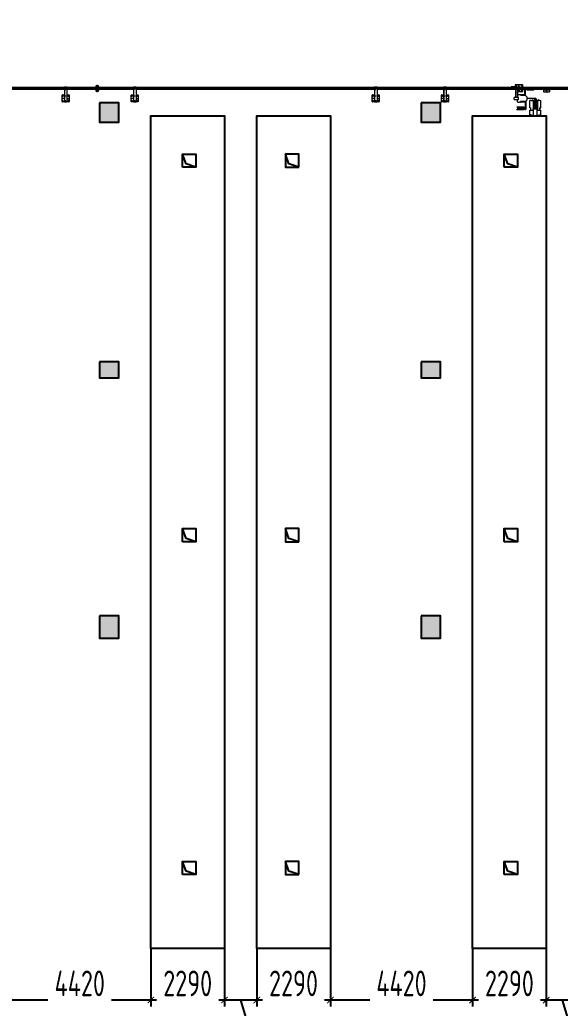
# Model space of a CAD drawing. Header units: inches. Extents: x -26985 to 86262, y -10753 to 149570.
# Drawn here: x 29657 to 46456, y 69128 to 99871 of the extents above; entities that cross this region are included whole.
import ezdxf

# ---------------------------------------------------------------- set-up
doc = ezdxf.new("R2010")
doc.units = ezdxf.units.IN
doc.header["$MEASUREMENT"] = 0
doc.layers.add('COLUMN', color=6, linetype='Continuous')
doc.layers.add('雨水管', color=7, linetype='Continuous')
doc.styles.add('JY-GB', font='gbenor.shx', dxfattribs={"width": 0.8, "bigfont": 'gbcbig.shx'})
doc.dimstyles.new('JY-800', dxfattribs={"dimscale": 400, "dimtxt": 2, "dimasz": 0.5, "dimexe": 0.5, "dimexo": 0, "dimgap": 0.3, "dimtad": 1, "dimdec": 0, "dimtxsty": 'JY-GB', "dimblk": 'ARCHTICK', "dimcen": 2.5, "dimclrd": 86, "dimclre": 86, "dimclrt": 7, "dimadec": 0, "dimazin": 0, "dimtfac": 1, "dimtdec": 0, "dimtmove": 0, "dimatfit": 3, "dimfxl": 1, "dimtfill": 1, "dimlwd": 25, "dimlwe": 25, "dimarcsym": 0})

# ---------------------------------------------------------------- blocks, each defined once
blk = doc.blocks.new('柱左')
at = {"layer": '雨水管'}
h = blk.add_hatch(color=256, dxfattribs=at)
h.paths.add_polyline_path([(26931, -42099), (26931, -42699), (27531, -42699), (27531, -42099)])
h.paths.add_polyline_path([(37351, -42099), (36751, -42099), (36751, -42699), (37351, -42699)])
h.paths.add_polyline_path([(47401, -42099), (46701, -42099), (46701, -42699), (47401, -42699)])
h.paths.add_polyline_path([(59401, -42699), (59401, -42099), (58701, -42099), (58701, -42699)])
h.paths.add_polyline_path([(68401, -42099), (67701, -42099), (67701, -42699), (68401, -42699)])
h.paths.add_polyline_path([(81461, -42699), (81461, -42099), (80761, -42099), (80761, -42699)])
h.paths.add_polyline_path([(82301, -42099), (81601, -42099), (81601, -42699), (82301, -42699)])
h.paths.add_polyline_path([(94901, -42099), (94201, -42099), (94201, -42699), (94901, -42699)])
h.paths.add_polyline_path([(102301, -42699), (102801, -42699), (102801, -42099), (102301, -42099)])
h.paths.add_polyline_path([(110851, -42699), (110851, -42099), (110251, -42099), (110251, -42699)])
h.paths.add_polyline_path([(110251, -52699), (110851, -52699), (110851, -52099), (110251, -52099)])
h.paths.add_polyline_path([(102801, -52699), (102801, -52099), (102301, -52099), (102301, -52699)])
h.paths.add_polyline_path([(94901, -52699), (94901, -52099), (94201, -52099), (94201, -52699)])
h.paths.add_polyline_path([(82301, -52099), (81601, -52099), (81601, -52699), (82301, -52699)])
h.paths.add_polyline_path([(81461, -52099), (80761, -52099), (80761, -52699), (81461, -52699)])
h.paths.add_polyline_path([(67701, -52099), (67701, -52699), (68401, -52699), (68401, -52099)])
h.paths.add_polyline_path([(58701, -52099), (58701, -52699), (59401, -52699), (59401, -52099)])
h.paths.add_polyline_path([(47401, -52699), (47401, -52099), (46701, -52099), (46701, -52699)])
h.paths.add_polyline_path([(36751, -52699), (37351, -52699), (37351, -52099), (36751, -52099)])
h.paths.add_polyline_path([(27531, -52099), (26931, -52099), (26931, -52699), (27531, -52699)])
h.paths.add_polyline_path([(26191, -52099), (26191, -52699), (26791, -52699), (26791, -52099)])
h.paths.add_polyline_path([(26191, -47699), (26791, -47699), (26791, -47099), (26191, -47099)])
h.paths.add_polyline_path([(26191, -62699), (26791, -62699), (26791, -62099), (26191, -62099)])
h.paths.add_polyline_path([(27531, -62099), (26931, -62099), (26931, -62699), (27531, -62699)])
h.paths.add_polyline_path([(36751, -62099), (36751, -62699), (37351, -62699), (37351, -62099)])
h.paths.add_polyline_path([(47401, -62699), (47401, -62099), (46701, -62099), (46701, -62699)])
h.paths.add_polyline_path([(58701, -62699), (59401, -62699), (59401, -62099), (58701, -62099)])
h.paths.add_polyline_path([(68401, -62099), (67701, -62099), (67701, -62699), (68401, -62699)])
h.paths.add_polyline_path([(82301, -62699), (82301, -62099), (81601, -62099), (81601, -62699)])
h.paths.add_polyline_path([(81461, -62099), (80761, -62099), (80761, -62699), (81461, -62699)])
h.paths.add_polyline_path([(94901, -62699), (94901, -62099), (94201, -62099), (94201, -62699)])
h.paths.add_polyline_path([(110851, -62699), (110851, -62099), (110251, -62099), (110251, -62699)])
h.paths.add_polyline_path([(110851, -72049), (110251, -72049), (110251, -72749), (110851, -72749)])
h.paths.add_polyline_path([(102301, -72749), (102801, -72749), (102801, -72049), (102301, -72049)])
h.paths.add_polyline_path([(94901, -72049), (94201, -72049), (94201, -72749), (94901, -72749)])
h.paths.add_polyline_path([(110251, -84019), (110851, -84019), (110851, -83319), (110251, -83319)])
h.paths.add_polyline_path([(102301, -84019), (102801, -84019), (102801, -83319), (102301, -83319)])
h.paths.add_polyline_path([(94901, -84019), (94901, -83319), (94201, -83319), (94201, -84019)])
h.paths.add_polyline_path([(81601, -84019), (82301, -84019), (82301, -83319), (81601, -83319)])
h.paths.add_polyline_path([(80861, -84019), (81461, -84019), (81461, -83619), (80861, -83619)])
h.paths.add_polyline_path([(81461, -80499), (81461, -80099), (80861, -80099), (80861, -80499)])
h.paths.add_polyline_path([(82301, -72049), (81601, -72049), (81601, -72749), (82301, -72749)])
h.paths.add_polyline_path([(80761, -72699), (81461, -72699), (81461, -72099), (80761, -72099)])
h.paths.add_polyline_path([(68401, -72749), (68401, -72049), (67701, -72049), (67701, -72749)])
h.paths.add_polyline_path([(72891, -80099), (72891, -80499), (73491, -80499), (73491, -80099)])
h.paths.add_polyline_path([(73491, -84019), (73491, -83619), (72891, -83619), (72891, -84019)])
h.paths.add_polyline_path([(67751, -84019), (68351, -84019), (68351, -83319), (67751, -83319)])
h.paths.add_polyline_path([(58701, -83319), (58701, -84019), (59401, -84019), (59401, -83319)])
h.paths.add_polyline_path([(59401, -72049), (58701, -72049), (58701, -72749), (59401, -72749)])
h.paths.add_polyline_path([(46701, -72749), (47401, -72749), (47401, -72049), (46701, -72049)])
h.paths.add_polyline_path([(47401, -83319), (46701, -83319), (46701, -84019), (47401, -84019)])
h.paths.add_polyline_path([(36751, -84019), (37351, -84019), (37351, -83319), (36751, -83319)])
h.paths.add_polyline_path([(37351, -72049), (36751, -72049), (36751, -72749), (37351, -72749)])
h.paths.add_polyline_path([(27531, -72049), (26931, -72049), (26931, -72749), (27531, -72749)])
h.paths.add_polyline_path([(26791, -72099), (26191, -72099), (26191, -72699), (26791, -72699)])
h.paths.add_polyline_path([(26791, -83619), (26191, -83619), (26191, -84019), (26791, -84019)])
h.paths.add_polyline_path([(27531, -83319), (26931, -83319), (26931, -84019), (27531, -84019)])
at = {"layer": 'COLUMN'}
for points in [[(94901, -42099), (94201, -42099), (94201, -42699), (94901, -42699)], [(102801, -42099), (102301, -42099), (102301, -42699), (102801, -42699)], [(110851, -42099), (110251, -42099), (110251, -42699), (110851, -42699)], [(94901, -52099), (94201, -52099), (94201, -52699), (94901, -52699)], [(102801, -52099), (102301, -52099), (102301, -52699), (102801, -52699)], [(110851, -52099), (110251, -52099), (110251, -52699), (110851, -52699)]]:
    blk.add_lwpolyline(points, close=True, dxfattribs=at)
blk = doc.blocks.new('_ArchTick')
at = {"color": 0, "linetype": 'ByBlock', "const_width": 0.15}
blk.add_lwpolyline([(-0.5, -0.5), (0.5, 0.5)], dxfattribs=at)
blk = doc.blocks.new('*D228')
at = {"color": 86, "linetype": 'Continuous', "lineweight": 25, "transparency": 16777216}
for p, q in [((46021, 70987), (46021, 69181)), ((47021, 70987), (47021, 69181)), ((47021, 69381), (46021, 69381)), ((46521, 69381), (46995, 67801)), ((46995, 67801), (48463, 67801))]:
    blk.add_line(p, q, dxfattribs=at)
at = {"layer": 'Defpoints', "color": 0, "linetype": 'Continuous', "transparency": 16777216}
for p in [(46021, 70987), (47021, 70987), (46021, 69381)]:
    blk.add_point(p, dxfattribs=at)
at = {"color": 86, "linetype": 'Continuous', "lineweight": 25, "transparency": 16777216, "xscale": 200, "yscale": 200, "zscale": 200, "rotation": 180}
blk.add_blockref('_ArchTick', (46021, 69381), dxfattribs=at)
at = {"color": 86, "linetype": 'Continuous', "lineweight": 25, "transparency": 16777216, "xscale": 200, "yscale": 200, "zscale": 200}
blk.add_blockref('_ArchTick', (47021, 69381), dxfattribs=at)
at = {"color": 7, "linetype": 'Continuous', "lineweight": -3, "transparency": 16777216, "insert": (47729, 68321), "char_height": 800, "attachment_point": 5, "style": 'JY-GB', "bg_fill": 3, "box_fill_scale": 1.25, "bg_fill_color": 256, "bg_fill_true_color": 13158600, "bg_fill_transparency": 0}
blk.add_mtext('1000', dxfattribs=at)
blk = doc.blocks.new('*D229')
at = {"color": 86, "linetype": 'Continuous', "lineweight": 25, "transparency": 16777216}
for p, q in [((43731, 70987), (43731, 69181)), ((46021, 70987), (46021, 69181)), ((46021, 69381), (43731, 69381))]:
    blk.add_line(p, q, dxfattribs=at)
at = {"layer": 'Defpoints', "color": 0, "linetype": 'Continuous', "transparency": 16777216}
for p in [(43731, 70987), (46021, 70987), (43731, 69381)]:
    blk.add_point(p, dxfattribs=at)
at = {"color": 86, "linetype": 'Continuous', "lineweight": 25, "transparency": 16777216, "xscale": 200, "yscale": 200, "zscale": 200, "rotation": 180}
blk.add_blockref('_ArchTick', (43731, 69381), dxfattribs=at)
at = {"color": 86, "linetype": 'Continuous', "lineweight": 25, "transparency": 16777216, "xscale": 200, "yscale": 200, "zscale": 200}
blk.add_blockref('_ArchTick', (46021, 69381), dxfattribs=at)
at = {"color": 7, "linetype": 'Continuous', "lineweight": -3, "transparency": 16777216, "insert": (44876, 69901), "char_height": 800, "attachment_point": 5, "style": 'JY-GB', "bg_fill": 3, "box_fill_scale": 1.25, "bg_fill_color": 256, "bg_fill_true_color": 13158600, "bg_fill_transparency": 0}
blk.add_mtext('2290', dxfattribs=at)
blk = doc.blocks.new('*D230')
at = {"color": 86, "linetype": 'Continuous', "lineweight": 25, "transparency": 16777216}
for p, q in [((39311, 70987), (39311, 69181)), ((43731, 70987), (43731, 69181)), ((43731, 69381), (39311, 69381))]:
    blk.add_line(p, q, dxfattribs=at)
at = {"layer": 'Defpoints', "color": 0, "linetype": 'Continuous', "transparency": 16777216}
for p in [(39311, 70987), (43731, 70987), (39311, 69381)]:
    blk.add_point(p, dxfattribs=at)
at = {"color": 86, "linetype": 'Continuous', "lineweight": 25, "transparency": 16777216, "xscale": 200, "yscale": 200, "zscale": 200, "rotation": 180}
blk.add_blockref('_ArchTick', (39311, 69381), dxfattribs=at)
at = {"color": 86, "linetype": 'Continuous', "lineweight": 25, "transparency": 16777216, "xscale": 200, "yscale": 200, "zscale": 200}
blk.add_blockref('_ArchTick', (43731, 69381), dxfattribs=at)
at = {"color": 7, "linetype": 'Continuous', "lineweight": -3, "transparency": 16777216, "insert": (41521, 69901), "char_height": 800, "attachment_point": 5, "style": 'JY-GB', "bg_fill": 3, "box_fill_scale": 1.25, "bg_fill_color": 256, "bg_fill_true_color": 13158600, "bg_fill_transparency": 0}
blk.add_mtext('4420', dxfattribs=at)
blk = doc.blocks.new('*D231')
at = {"color": 86, "linetype": 'Continuous', "lineweight": 25, "transparency": 16777216}
for p, q in [((37021, 70987), (37021, 69181)), ((39311, 70987), (39311, 69181)), ((39311, 69381), (37021, 69381))]:
    blk.add_line(p, q, dxfattribs=at)
at = {"layer": 'Defpoints', "color": 0, "linetype": 'Continuous', "transparency": 16777216}
for p in [(37021, 70987), (39311, 70987), (37021, 69381)]:
    blk.add_point(p, dxfattribs=at)
at = {"color": 86, "linetype": 'Continuous', "lineweight": 25, "transparency": 16777216, "xscale": 200, "yscale": 200, "zscale": 200, "rotation": 180}
blk.add_blockref('_ArchTick', (37021, 69381), dxfattribs=at)
at = {"color": 86, "linetype": 'Continuous', "lineweight": 25, "transparency": 16777216, "xscale": 200, "yscale": 200, "zscale": 200}
blk.add_blockref('_ArchTick', (39311, 69381), dxfattribs=at)
at = {"color": 7, "linetype": 'Continuous', "lineweight": -3, "transparency": 16777216, "insert": (38166, 69901), "char_height": 800, "attachment_point": 5, "style": 'JY-GB', "bg_fill": 3, "box_fill_scale": 1.25, "bg_fill_color": 256, "bg_fill_true_color": 13158600, "bg_fill_transparency": 0}
blk.add_mtext('2290', dxfattribs=at)
blk = doc.blocks.new('*D232')
at = {"color": 86, "linetype": 'Continuous', "lineweight": 25, "transparency": 16777216}
for p, q in [((36021, 70987), (36021, 69181)), ((37021, 70987), (37021, 69181)), ((37021, 69381), (36021, 69381)), ((36521, 69381), (36995, 67801)), ((36995, 67801), (38463, 67801))]:
    blk.add_line(p, q, dxfattribs=at)
at = {"layer": 'Defpoints', "color": 0, "linetype": 'Continuous', "transparency": 16777216}
for p in [(36021, 70987), (37021, 70987), (36021, 69381)]:
    blk.add_point(p, dxfattribs=at)
at = {"color": 86, "linetype": 'Continuous', "lineweight": 25, "transparency": 16777216, "xscale": 200, "yscale": 200, "zscale": 200, "rotation": 180}
blk.add_blockref('_ArchTick', (36021, 69381), dxfattribs=at)
at = {"color": 86, "linetype": 'Continuous', "lineweight": 25, "transparency": 16777216, "xscale": 200, "yscale": 200, "zscale": 200}
blk.add_blockref('_ArchTick', (37021, 69381), dxfattribs=at)
at = {"color": 7, "linetype": 'Continuous', "lineweight": -3, "transparency": 16777216, "insert": (37729, 68321), "char_height": 800, "attachment_point": 5, "style": 'JY-GB', "bg_fill": 3, "box_fill_scale": 1.25, "bg_fill_color": 256, "bg_fill_true_color": 13158600, "bg_fill_transparency": 0}
blk.add_mtext('1000', dxfattribs=at)
blk = doc.blocks.new('*D233')
at = {"color": 86, "linetype": 'Continuous', "lineweight": 25, "transparency": 16777216}
for p, q in [((33731, 70987), (33731, 69181)), ((36021, 70987), (36021, 69181)), ((36021, 69381), (33731, 69381))]:
    blk.add_line(p, q, dxfattribs=at)
at = {"layer": 'Defpoints', "color": 0, "linetype": 'Continuous', "transparency": 16777216}
for p in [(33731, 70987), (36021, 70987), (33731, 69381)]:
    blk.add_point(p, dxfattribs=at)
at = {"color": 86, "linetype": 'Continuous', "lineweight": 25, "transparency": 16777216, "xscale": 200, "yscale": 200, "zscale": 200, "rotation": 180}
blk.add_blockref('_ArchTick', (33731, 69381), dxfattribs=at)
at = {"color": 86, "linetype": 'Continuous', "lineweight": 25, "transparency": 16777216, "xscale": 200, "yscale": 200, "zscale": 200}
blk.add_blockref('_ArchTick', (36021, 69381), dxfattribs=at)
at = {"color": 7, "linetype": 'Continuous', "lineweight": -3, "transparency": 16777216, "insert": (34876, 69901), "char_height": 800, "attachment_point": 5, "style": 'JY-GB', "bg_fill": 3, "box_fill_scale": 1.25, "bg_fill_color": 256, "bg_fill_true_color": 13158600, "bg_fill_transparency": 0}
blk.add_mtext('2290', dxfattribs=at)
blk = doc.blocks.new('*D234')
at = {"color": 86, "linetype": 'Continuous', "lineweight": 25, "transparency": 16777216}
for p, q in [((29311, 70987), (29311, 69181)), ((33731, 70987), (33731, 69181)), ((33731, 69381), (29311, 69381))]:
    blk.add_line(p, q, dxfattribs=at)
at = {"layer": 'Defpoints', "color": 0, "linetype": 'Continuous', "transparency": 16777216}
for p in [(29311, 70987), (33731, 70987), (29311, 69381)]:
    blk.add_point(p, dxfattribs=at)
at = {"color": 86, "linetype": 'Continuous', "lineweight": 25, "transparency": 16777216, "xscale": 200, "yscale": 200, "zscale": 200, "rotation": 180}
blk.add_blockref('_ArchTick', (29311, 69381), dxfattribs=at)
at = {"color": 86, "linetype": 'Continuous', "lineweight": 25, "transparency": 16777216, "xscale": 200, "yscale": 200, "zscale": 200}
blk.add_blockref('_ArchTick', (33731, 69381), dxfattribs=at)
at = {"color": 7, "linetype": 'Continuous', "lineweight": -3, "transparency": 16777216, "insert": (31521, 69901), "char_height": 800, "attachment_point": 5, "style": 'JY-GB', "bg_fill": 3, "box_fill_scale": 1.25, "bg_fill_color": 256, "bg_fill_true_color": 13158600, "bg_fill_transparency": 0}
blk.add_mtext('4420', dxfattribs=at)

msp = doc.modelspace()

# ---------------------------------------------------------------- linework, layer by layer
at = {"color": 0, "linetype": 'Continuous', "lineweight": 0}
for p, q in [((31041.7, 97763.4), (23631.7, 97763.4)), ((31041.7, 97783.9), (31041.7, 97313.9)), ((31041.7, 97783.9), (31045.7, 97783.9)), ((31045.7, 97783.9), (31045.7, 97313.9)), ((31045.7, 97783.9), (31121.7, 97783.9)), ((31121.7, 97783.9), (31121.7, 97313.9)), ((33191.7, 97763.4), (31121.7, 97763.4)), ((33191.7, 97783.9), (33191.7, 97313.9)), ((33191.7, 97783.9), (33195.7, 97783.9)), ((33195.7, 97783.9), (33195.7, 97313.9)), ((33195.7, 97783.9), (33271.7, 97783.9)), ((33271.7, 97783.9), (33271.7, 97313.9)), ((40681.7, 97763.4), (33271.7, 97763.4)), ((40681.7, 97783.9), (40681.7, 97313.9)), ((40681.7, 97783.9), (40685.7, 97783.9)), ((40685.7, 97783.9), (40685.7, 97313.9)), ((40685.7, 97783.9), (40761.7, 97783.9)), ((40761.7, 97783.9), (40761.7, 97313.9)), ((42831.7, 97763.4), (40761.7, 97763.4)), ((42831.7, 97783.9), (42831.7, 97313.9)), ((42831.7, 97783.9), (42835.7, 97783.9)), ((42835.7, 97783.9), (42835.7, 97313.9)), ((42835.7, 97783.9), (42911.7, 97783.9)), ((42911.7, 97783.9), (42911.7, 97313.9)), ((45072.7, 97763.4), (42911.7, 97763.4)), ((45082.7, 97783.9), (44932.7, 97783.9)), ((44932.7, 97763.4), (44932.7, 97783.9)), ((45062.7, 97783.9), (45062.7, 97843.9)), ((45072.7, 97853.9), (45272.7, 97853.9)), ((45072.7, 97453.9), (45072.7, 97773.9)), ((45089.7, 97821.9), (45081.3, 97821.9)), ((45082.7, 97783.9), (45128.7, 97783.9)), ((45084.9, 97825.9), (45089.7, 97825.9)), ((45090.7, 97826.9), (45090.7, 97831.7)), ((45090.7, 97811.4), (45090.7, 97820.9)), ((45094.7, 97835.3), (45094.7, 97826.9)), ((45094.7, 97820.9), (45094.7, 97815.9)), ((45095.7, 97825.9), (45105.2, 97825.9)), ((45100.7, 97821.9), (45095.7, 97821.9)), ((45128.7, 97775.7), (45128.7, 97783.9)), ((45128.7, 97783.9), (45132.7, 97783.9)), ((45128.7, 97775.7), (45128.7, 97453.9)), ((45132.7, 97783.9), (45212.7, 97783.9)), ((45132.7, 97783.9), (45132.7, 97775.7)), ((45132.7, 97453.9), (45132.7, 97775.7)), ((45937.2, 97763.4), (45132.7, 97763.4)), ((45169.7, 97833.9), (45175.7, 97833.9)), ((45169.7, 97793.9), (45169.7, 97833.9)), ((45169.7, 97793.9), (45175.7, 97793.9)), ((45169.7, 97783.9), (45169.7, 97793.9)), ((45175.7, 97793.9), (45175.7, 97833.9)), ((45175.7, 97783.9), (45175.7, 97793.9)), ((45212.7, 97783.9), (45212.7, 97763.4)), ((45240.2, 97825.9), (45249.7, 97825.9)), ((45249.7, 97821.9), (45244.7, 97821.9)), ((45250.7, 97826.9), (45250.7, 97835.3)), ((45250.7, 97815.9), (45250.7, 97820.9)), ((45254.7, 97831.7), (45254.7, 97826.9)), ((45254.7, 97820.9), (45254.7, 97811.4)), ((45255.7, 97825.9), (45260.5, 97825.9)), ((45264.1, 97821.9), (45255.7, 97821.9)), ((45282.7, 97843.9), (45282.7, 97763.4)), ((45370.2, 97763.9), (45360.2, 97763.9)), ((45360.2, 97763.4), (45360.2, 97763.9)), ((45370.2, 97763.9), (45372.2, 97763.9)), ((45370.2, 97763.4), (45370.2, 97763.9)), ((45372.2, 97763.9), (45372.2, 97763.4)), ((45414.7, 97775.9), (45414.7, 97773.9)), ((45414.7, 97775.9), (45634.7, 97775.9)), ((45414.7, 97763.4), (45414.7, 97773.9)), ((45414.7, 97773.9), (45634.7, 97773.9)), ((45443.7, 97773.9), (45443.7, 97763.4)), ((45455.7, 97773.9), (45455.7, 97763.4)), ((45593.7, 97773.9), (45593.7, 97763.4)), ((45605.7, 97773.9), (45605.7, 97763.4)), ((45605.7, 97768.9), (45632.2, 97768.9)), ((45634.7, 97773.9), (45634.7, 97775.9)), ((45634.7, 97773.9), (45634.7, 97771.4)), ((46127.2, 97763.4), (45937.2, 97763.4)), ((45937.2, 97763.4), (45937.2, 97693.9)), ((46127.2, 97693.9), (46127.2, 97763.4)), ((47960.9, 97763.4), (46127.2, 97763.4)), ((31041.7, 97704.4), (23631.7, 97704.4)), ((30971.7, 97429.7), (30971.7, 97523.9)), ((30981.7, 97533.9), (31041.7, 97533.9)), ((31077.4, 97708.9), (31077.4, 97758.9)), ((31078.7, 97497.2), (31078.7, 97500.6)), ((31084.7, 97497.2), (31084.7, 97500.6)), ((31085.9, 97758.9), (31085.9, 97708.9)), ((33191.7, 97704.4), (31121.7, 97704.4)), ((31121.7, 97533.9), (31181.7, 97533.9)), ((31191.7, 97523.9), (31191.7, 97429.7)), ((33121.7, 97429.7), (33121.7, 97523.9)), ((33131.7, 97533.9), (33191.7, 97533.9)), ((33227.4, 97708.9), (33227.4, 97758.9)), ((33228.7, 97497.2), (33228.7, 97500.6)), ((33234.7, 97497.2), (33234.7, 97500.6)), ((33235.9, 97758.9), (33235.9, 97708.9)), ((40681.7, 97704.4), (33271.7, 97704.4)), ((33271.7, 97533.9), (33331.7, 97533.9)), ((33341.7, 97523.9), (33341.7, 97429.7)), ((40611.7, 97429.7), (40611.7, 97523.9)), ((40621.7, 97533.9), (40681.7, 97533.9)), ((40717.4, 97708.9), (40717.4, 97758.9)), ((40718.7, 97497.2), (40718.7, 97500.6)), ((40724.7, 97497.2), (40724.7, 97500.6)), ((40725.9, 97758.9), (40725.9, 97708.9)), ((42831.7, 97704.4), (40761.7, 97704.4)), ((40761.7, 97533.9), (40821.7, 97533.9)), ((40831.7, 97523.9), (40831.7, 97429.7)), ((42761.7, 97429.7), (42761.7, 97523.9)), ((42771.7, 97533.9), (42831.7, 97533.9)), ((42867.4, 97708.9), (42867.4, 97758.9)), ((42868.7, 97497.2), (42868.7, 97500.6)), ((42874.7, 97497.2), (42874.7, 97500.6)), ((42875.9, 97758.9), (42875.9, 97708.9)), ((45072.7, 97704.4), (42911.7, 97704.4)), ((42911.7, 97533.9), (42971.7, 97533.9)), ((42981.7, 97523.9), (42981.7, 97429.7)), ((45098.4, 97758.9), (45098.4, 97708.9)), ((45106.9, 97708.9), (45106.9, 97758.9)), ((45937.2, 97704.4), (45132.7, 97704.4)), ((45132.7, 97703.9), (45212.7, 97703.9)), ((45272.7, 97633.9), (45132.7, 97633.9)), ((45132.7, 97543.9), (45212.7, 97543.9)), ((45169.7, 97703.9), (45169.7, 97693.9)), ((45169.7, 97693.9), (45175.7, 97693.9)), ((45169.7, 97693.9), (45169.7, 97653.9)), ((45169.7, 97653.9), (45175.7, 97653.9)), ((45175.7, 97703.9), (45175.7, 97693.9)), ((45175.7, 97693.9), (45175.7, 97653.9)), ((45212.7, 97704.4), (45212.7, 97703.9)), ((45222.7, 97533.9), (45222.7, 97528.4)), ((45249.1, 97661.9), (45240.2, 97661.9)), ((45244.7, 97665.9), (45249.1, 97665.9)), ((45250.1, 97666.9), (45250.1, 97671.3)), ((45250.1, 97652), (45250.1, 97660.9)), ((45254.1, 97675.8), (45254.1, 97666.9)), ((45254.1, 97660.9), (45254.1, 97655.5)), ((45255.1, 97665.9), (45264.1, 97665.9)), ((45260.5, 97661.9), (45255.1, 97661.9)), ((45282.7, 97704.4), (45282.7, 97643.9)), ((45360.2, 97608.9), (45360.2, 97704.4)), ((45360.2, 97608.9), (45360.2, 97603.9)), ((45360.2, 97578.9), (45360.2, 97603.9)), ((45370.2, 97603.9), (45360.2, 97603.9)), ((45360.2, 97528.4), (45360.2, 97578.9)), ((45414.7, 97478.4), (45364.7, 97528.4)), ((45370.2, 97704.4), (45370.2, 97608.9)), ((45370.2, 97704.4), (45370.2, 97703.9)), ((45370.2, 97703.9), (45372.2, 97703.9)), ((45370.2, 97603.9), (45370.2, 97608.9)), ((45370.2, 97603.9), (45370.2, 97578.9)), ((45370.2, 97578.9), (45370.2, 97522.9)), ((45372.2, 97703.9), (45372.2, 97704.4)), ((45414.7, 97704.4), (45414.7, 97693.9)), ((45414.7, 97693.9), (45414.7, 97691.9)), ((45414.7, 97693.9), (45634.7, 97693.9)), ((45414.7, 97691.9), (45634.7, 97691.9)), ((45414.7, 97478.4), (45414.7, 97369.4)), ((45443.7, 97704.4), (45443.7, 97693.9)), ((45455.7, 97704.4), (45455.7, 97693.9)), ((45593.7, 97704.4), (45593.7, 97693.9)), ((45605.7, 97704.4), (45605.7, 97693.9)), ((45605.7, 97698.9), (45632.2, 97698.9)), ((45634.7, 97693.9), (45634.7, 97696.4)), ((45634.7, 97691.9), (45634.7, 97693.9)), ((45937.2, 97693.9), (46127.2, 97693.9)), ((45937.2, 97693.9), (45937.2, 97624.5)), ((45937.2, 97624.5), (46127.2, 97624.5)), ((47960.9, 97704.4), (46127.2, 97704.4)), ((46127.2, 97693.9), (46127.2, 97624.5)), ((30981.7, 97423.9), (30971.7, 97429.7)), ((30971.7, 97418.1), (30981.7, 97423.9)), ((30971.7, 97323.9), (30971.7, 97418.1)), ((31041.7, 97313.9), (30981.7, 97313.9)), ((30991.7, 97426.9), (30991.7, 97420.9)), ((31031.7, 97426.9), (30991.7, 97426.9)), ((31031.7, 97420.9), (30991.7, 97420.9)), ((31031.7, 97426.9), (31031.7, 97420.9)), ((31041.7, 97426.9), (31031.7, 97426.9)), ((31041.7, 97420.9), (31031.7, 97420.9)), ((31041.7, 97313.9), (31045.7, 97313.9)), ((31045.7, 97313.9), (31121.7, 97313.9)), ((31078.7, 97350.6), (31078.7, 97347.2)), ((31084.7, 97350.6), (31084.7, 97347.2)), ((31121.7, 97426.9), (31131.7, 97426.9)), ((31121.7, 97420.9), (31131.7, 97420.9)), ((31181.7, 97313.9), (31121.7, 97313.9)), ((31131.7, 97426.9), (31131.7, 97420.9)), ((31131.7, 97426.9), (31171.7, 97426.9)), ((31131.7, 97420.9), (31171.7, 97420.9)), ((31171.7, 97426.9), (31171.7, 97420.9)), ((31191.7, 97429.7), (31181.7, 97423.9)), ((31181.7, 97423.9), (31191.7, 97418.1)), ((31191.7, 97418.1), (31191.7, 97323.9)), ((33131.7, 97423.9), (33121.7, 97429.7)), ((33121.7, 97418.1), (33131.7, 97423.9)), ((33121.7, 97323.9), (33121.7, 97418.1)), ((33191.7, 97313.9), (33131.7, 97313.9)), ((33141.7, 97426.9), (33141.7, 97420.9)), ((33181.7, 97426.9), (33141.7, 97426.9)), ((33181.7, 97420.9), (33141.7, 97420.9)), ((33181.7, 97426.9), (33181.7, 97420.9)), ((33191.7, 97426.9), (33181.7, 97426.9)), ((33191.7, 97420.9), (33181.7, 97420.9)), ((33191.7, 97313.9), (33195.7, 97313.9)), ((33195.7, 97313.9), (33271.7, 97313.9)), ((33228.7, 97350.6), (33228.7, 97347.2)), ((33234.7, 97350.6), (33234.7, 97347.2)), ((33271.7, 97426.9), (33281.7, 97426.9)), ((33271.7, 97420.9), (33281.7, 97420.9)), ((33331.7, 97313.9), (33271.7, 97313.9)), ((33281.7, 97426.9), (33281.7, 97420.9)), ((33281.7, 97426.9), (33321.7, 97426.9)), ((33281.7, 97420.9), (33321.7, 97420.9)), ((33321.7, 97426.9), (33321.7, 97420.9)), ((33341.7, 97429.7), (33331.7, 97423.9)), ((33331.7, 97423.9), (33341.7, 97418.1)), ((33341.7, 97418.1), (33341.7, 97323.9)), ((40621.7, 97423.9), (40611.7, 97429.7)), ((40611.7, 97418.1), (40621.7, 97423.9)), ((40611.7, 97323.9), (40611.7, 97418.1)), ((40681.7, 97313.9), (40621.7, 97313.9)), ((40631.7, 97426.9), (40631.7, 97420.9)), ((40671.7, 97426.9), (40631.7, 97426.9)), ((40671.7, 97420.9), (40631.7, 97420.9)), ((40671.7, 97426.9), (40671.7, 97420.9)), ((40681.7, 97426.9), (40671.7, 97426.9)), ((40681.7, 97420.9), (40671.7, 97420.9)), ((40681.7, 97313.9), (40685.7, 97313.9)), ((40685.7, 97313.9), (40761.7, 97313.9)), ((40718.7, 97350.6), (40718.7, 97347.2)), ((40724.7, 97350.6), (40724.7, 97347.2)), ((40761.7, 97426.9), (40771.7, 97426.9)), ((40761.7, 97420.9), (40771.7, 97420.9)), ((40821.7, 97313.9), (40761.7, 97313.9)), ((40771.7, 97426.9), (40771.7, 97420.9)), ((40771.7, 97426.9), (40811.7, 97426.9)), ((40771.7, 97420.9), (40811.7, 97420.9)), ((40811.7, 97426.9), (40811.7, 97420.9)), ((40831.7, 97429.7), (40821.7, 97423.9)), ((40821.7, 97423.9), (40831.7, 97418.1)), ((40831.7, 97418.1), (40831.7, 97323.9)), ((42771.7, 97423.9), (42761.7, 97429.7)), ((42761.7, 97418.1), (42771.7, 97423.9)), ((42761.7, 97323.9), (42761.7, 97418.1)), ((42831.7, 97313.9), (42771.7, 97313.9)), ((42781.7, 97426.9), (42781.7, 97420.9)), ((42821.7, 97426.9), (42781.7, 97426.9)), ((42821.7, 97420.9), (42781.7, 97420.9)), ((42821.7, 97426.9), (42821.7, 97420.9)), ((42831.7, 97426.9), (42821.7, 97426.9)), ((42831.7, 97420.9), (42821.7, 97420.9)), ((42831.7, 97313.9), (42835.7, 97313.9)), ((42835.7, 97313.9), (42911.7, 97313.9)), ((42868.7, 97350.6), (42868.7, 97347.2)), ((42874.7, 97350.6), (42874.7, 97347.2)), ((42911.7, 97426.9), (42921.7, 97426.9)), ((42911.7, 97420.9), (42921.7, 97420.9)), ((42971.7, 97313.9), (42911.7, 97313.9)), ((42921.7, 97426.9), (42921.7, 97420.9)), ((42921.7, 97426.9), (42961.7, 97426.9)), ((42921.7, 97420.9), (42961.7, 97420.9)), ((42961.7, 97426.9), (42961.7, 97420.9)), ((42981.7, 97429.7), (42971.7, 97423.9)), ((42971.7, 97423.9), (42981.7, 97418.1)), ((42981.7, 97418.1), (42981.7, 97323.9)), ((45155.7, 97453.9), (45025, 97453.9)), ((45025, 97448.9), (45025, 97453.9)), ((45025, 97398.9), (45025, 97448.9)), ((45025, 97393.9), (45025, 97398.9)), ((45025, 97393.9), (45155.7, 97393.9)), ((45122.7, 97383.9), (45082.7, 97383.9)), ((45110.7, 97155.9), (45110.7, 97153.9)), ((45330.7, 97155.9), (45110.7, 97155.9)), ((45110.7, 97153.9), (45110.7, 97151.4)), ((45330.7, 97153.9), (45110.7, 97153.9)), ((45139.7, 97148.9), (45113.2, 97148.9)), ((45122.7, 97383.9), (45122.7, 97377.9)), ((45122.7, 97313.9), (45122.7, 97377.9)), ((45137.7, 97303.9), (45132.7, 97303.9)), ((45137.7, 97303.9), (45192.7, 97303.9)), ((45139.7, 97078.9), (45139.7, 97148.9)), ((45155.7, 97397.9), (45155.7, 97453.9)), ((45155.7, 97392.9), (45155.7, 97397.9)), ((45212.7, 97303.9), (45192.7, 97303.9)), ((45222.7, 97319.4), (45222.7, 97313.9)), ((45330.7, 97153.9), (45330.7, 97155.9)), ((45330.7, 97125.9), (45330.7, 97153.9)), ((45414.7, 97369.4), (45364.7, 97319.4)), ((45375.2, 97268.9), (45375.2, 97329.9)), ((45375.2, 97243.9), (45375.2, 97268.9)), ((45375.2, 97243.9), (45385.2, 97243.9)), ((45375.2, 97243.9), (45375.2, 97238.9)), ((45375.2, 97143.9), (45375.2, 97238.9)), ((45385.2, 97339.9), (45385.2, 97268.9)), ((45385.2, 97268.9), (45385.2, 97243.9)), ((45385.2, 97238.9), (45385.2, 97243.9)), ((45385.2, 97238.9), (45385.2, 97088.9)), ((45414.7, 97436.4), (45527.7, 97436.4)), ((45527.7, 97426.4), (45414.7, 97426.4)), ((45548.1, 97362.6), (45513.1, 97362.6)), ((45513.1, 97134.6), (45513.1, 97362.6)), ((45527.7, 97436.4), (45552.7, 97436.4)), ((45552.7, 97426.4), (45527.7, 97426.4)), ((45548.1, 97362.6), (45582.7, 97359.6)), ((45552.7, 97426.4), (45552.7, 97436.4)), ((45557.7, 97436.4), (45552.7, 97436.4)), ((45552.7, 97426.4), (45557.7, 97426.4)), ((45557.7, 97436.4), (45707.7, 97436.4)), ((45652.7, 97426.4), (45557.7, 97426.4)), ((45582.7, 97381.9), (45596.6, 97381.9)), ((45582.7, 97359.6), (45582.7, 97381.9)), ((45596.6, 97381.9), (45600.6, 97381.9)), ((45599, 97356.9), (45614.6, 97355.5)), ((45600.6, 97381.9), (45600.6, 97356.9)), ((45617.9, 97171.9), (45640.7, 97171.9)), ((45642.7, 97381.9), (45640.7, 97381.9)), ((45640.7, 97381.9), (45640.7, 97161.9)), ((45640.7, 97161.9), (45642.7, 97161.9)), ((45670.7, 97381.9), (45642.7, 97381.9)), ((45642.7, 97161.9), (45645.2, 97161.9)), ((45717.7, 97190.9), (45647.7, 97190.9)), ((45647.7, 97190.9), (45647.7, 97164.4)), ((45647.7, 97171.9), (45717.7, 97171.9)), ((45652.7, 97426.4), (45652.7, 97424.4)), ((45652.7, 97424.4), (45670.7, 97424.4)), ((45670.7, 97381.9), (45670.7, 97424.4)), ((45672.7, 97362.9), (45692.7, 97362.9)), ((45672.7, 97352.9), (45672.7, 97362.9)), ((45692.7, 97352.9), (45672.7, 97352.9)), ((45692.7, 97340.9), (45672.7, 97340.9)), ((45672.7, 97262.9), (45672.7, 97340.9)), ((45672.7, 97262.9), (45692.7, 97262.9)), ((45672.7, 97250.9), (45692.7, 97250.9)), ((45672.7, 97202.9), (45672.7, 97250.9)), ((45692.7, 97202.9), (45672.7, 97202.9)), ((45692.7, 97352.9), (45692.7, 97362.9)), ((45692.7, 97262.9), (45692.7, 97340.9)), ((45692.7, 97202.9), (45692.7, 97250.9)), ((45694.7, 97381.9), (45694.7, 97424.4)), ((45712.7, 97424.4), (45694.7, 97424.4)), ((45694.7, 97381.9), (45722.7, 97381.9)), ((45707.7, 97436.4), (45712.7, 97436.4)), ((45712.7, 97426.4), (45712.7, 97436.4)), ((45712.7, 97426.4), (45712.7, 97424.4)), ((45717.7, 97190.9), (45717.7, 97164.4)), ((45722.7, 97161.9), (45720.2, 97161.9)), ((45724.7, 97381.9), (45722.7, 97381.9)), ((45722.7, 97161.9), (45724.7, 97161.9)), ((45724.7, 97381.9), (45724.7, 97161.9)), ((45724.7, 97171.9), (45747.5, 97171.9)), ((45750.8, 97355.5), (45767.6, 97356.9)), ((45771.6, 97381.9), (45767.6, 97381.9)), ((45767.6, 97381.9), (45767.6, 97356.9)), ((45782.7, 97381.9), (45771.6, 97381.9)), ((45782.7, 97359.6), (45782.7, 97381.9)), ((45817.2, 97362.6), (45782.7, 97359.6)), ((45817.2, 97362.6), (45852.2, 97362.6)), ((45852.2, 97134.6), (45852.2, 97362.6)), ((45110.7, 97073.9), (45110.7, 97076.4)), ((45110.7, 97073.9), (45110.7, 97071.9)), ((45330.7, 97073.9), (45110.7, 97073.9)), ((45330.7, 97071.9), (45110.7, 97071.9)), ((45139.7, 97078.9), (45113.2, 97078.9)), ((45151.7, 97103.9), (45151.7, 97123.9)), ((45151.7, 97123.9), (45199.7, 97123.9)), ((45151.7, 97103.9), (45199.7, 97103.9)), ((45199.7, 97123.9), (45199.7, 97103.9)), ((45211.7, 97123.9), (45211.7, 97103.9)), ((45211.7, 97123.9), (45289.7, 97123.9)), ((45211.7, 97103.9), (45289.7, 97103.9)), ((45289.7, 97103.9), (45289.7, 97123.9)), ((45301.7, 97103.9), (45301.7, 97123.9)), ((45301.7, 97123.9), (45311.7, 97123.9)), ((45301.7, 97103.9), (45311.7, 97103.9)), ((45311.7, 97123.9), (45311.7, 97103.9)), ((45322.7, 97103.9), (45322.7, 97123.9)), ((45322.7, 97123.9), (45330.7, 97123.9)), ((45322.7, 97103.9), (45330.7, 97103.9)), ((45330.7, 97125.9), (45373.2, 97125.9)), ((45375.2, 97123.9), (45330.7, 97123.9)), ((45375.2, 97103.9), (45330.7, 97103.9)), ((45330.7, 97101.9), (45330.7, 97073.9)), ((45330.7, 97101.9), (45373.2, 97101.9)), ((45330.7, 97071.9), (45330.7, 97073.9)), ((45375.2, 97143.9), (45373.2, 97143.9)), ((45373.2, 97143.9), (45373.2, 97125.9)), ((45373.2, 97083.9), (45373.2, 97101.9)), ((45375.2, 97083.9), (45373.2, 97083.9)), ((45375.2, 97103.9), (45375.2, 97123.9)), ((45375.2, 97083.9), (45385.2, 97083.9)), ((45385.2, 97088.9), (45385.2, 97083.9)), ((45513.1, 97134.6), (45513.1, 97134.4)), ((45513.1, 97134.4), (45546.1, 97134.4)), ((45513.1, 97058.9), (45548.1, 97058.9)), ((45513.1, 96908.9), (45513.1, 97058.9)), ((45548.1, 96908.9), (45513.1, 96908.9)), ((45538.7, 97058.9), (45538.7, 97108.9)), ((45543.5, 97108.9), (45538.7, 97108.9)), ((45543.5, 97108.9), (45546.1, 97129.8)), ((45544.2, 96888.9), (45546.1, 96904.3)), ((45545.7, 96888.9), (45544.2, 96888.9)), ((45591, 96888.9), (45545.7, 96888.9)), ((45546.1, 97129.8), (45546.1, 97134.4)), ((45546.1, 96904.3), (45546.1, 96908.9)), ((45548.1, 96908.8), (45547.9, 96908.9)), ((45548.1, 97058.9), (45622.7, 97058.9)), ((45592.7, 96888.9), (45591, 96888.9)), ((45595.7, 96888.9), (45592.7, 96888.9)), ((45612.7, 96888.9), (45595.7, 96888.9)), ((45612.7, 97088.9), (45612.7, 97097.4)), ((45612.7, 97058.9), (45612.7, 97063.9)), ((45612.7, 96888.9), (45622.7, 96888.9)), ((45616.5, 97098.9), (45622.7, 97098.9)), ((45623.3, 97115.9), (45619.6, 97115.9)), ((45619.7, 97131.9), (45745.6, 97131.9)), ((45620.1, 97108.9), (45678.3, 97108.9)), ((45623.3, 97111.9), (45620.2, 97111.9)), ((45622.7, 97073.9), (45622.7, 97100.9)), ((45622.7, 97100.9), (45742.7, 97100.9)), ((45622.7, 96913.9), (45622.7, 97073.9)), ((45622.7, 96886.9), (45622.7, 96913.9)), ((45622.7, 96886.9), (45742.7, 96886.9)), ((45623.3, 97111.9), (45623.3, 97115.9)), ((45623.3, 97115.9), (45742.1, 97115.9)), ((45742.1, 97111.9), (45623.3, 97111.9)), ((45680.4, 97100.9), (45678.3, 97108.9)), ((45687.1, 97108.9), (45685, 97100.9)), ((45687.1, 97108.9), (45745.3, 97108.9)), ((45742.1, 97115.9), (45742.1, 97111.9)), ((45745.8, 97115.9), (45742.1, 97115.9)), ((45745.2, 97111.9), (45742.1, 97111.9)), ((45742.7, 97100.9), (45742.7, 97073.9)), ((45742.7, 97098.9), (45748.8, 97098.9)), ((45742.7, 96913.9), (45742.7, 97073.9)), ((45742.7, 97058.9), (45771.9, 97058.9)), ((45742.7, 96913.9), (45742.7, 96886.9)), ((45742.7, 96888.9), (45752.7, 96888.9)), ((45752.7, 97097.4), (45752.7, 97088.9)), ((45769.7, 96888.9), (45752.7, 96888.9)), ((45772.7, 96888.9), (45769.7, 96888.9)), ((45771.9, 97058.9), (45817.2, 97058.9)), ((45772.7, 96888.9), (45774.3, 96888.9)), ((45819.7, 96888.9), (45774.3, 96888.9)), ((45817.2, 97058.9), (45852.2, 97058.9)), ((45821.1, 96888.9), (45819.7, 96888.9)), ((45822.7, 96888.9), (45821.1, 96888.9)), ((45822.7, 97058.9), (45822.7, 97134.4)), ((45822.7, 96888.9), (45822.7, 96908.9)), ((45852.2, 97134.6), (45852.2, 97134.4)), ((45852.2, 96908.9), (45852.2, 97058.9))]:
    msp.add_line(p, q, dxfattribs=at)
for p, q in [((45364.7, 97528.4), (45222.7, 97528.4)), ((45364.7, 97319.4), (45222.7, 97319.4)), ((45753.1, 97063.9), (45753.1, 97058.9)), ((45852.2, 97134.6), (45822.7, 97134.4)), ((45852.2, 96908.9), (45822.7, 96908.9))]:
    msp.add_line(p, q)
at = {"color": 2}
for points in [[(33731.4, 70986.9), (33731.4, 96886.9), (36021.4, 96886.9), (36021.4, 70986.9), (33731.4, 70986.9)], [(37021.4, 70986.9), (37021.4, 96886.9), (39311.4, 96886.9), (39311.4, 70986.9), (37021.4, 70986.9)], [(43731.4, 70986.9), (43731.4, 96886.9), (46021.4, 96886.9), (46021.4, 70986.9), (43731.4, 70986.9)]]:
    msp.add_lwpolyline(points, dxfattribs=at)
at = {"color": 6}
for points in [[(34716.4, 95281.6), (34716.4, 95691.6), (35126.4, 95691.6), (35126.4, 95281.6), (34716.4, 95281.6)], [(35126.4, 95281.6), (34824.9, 95385.8), (34716.4, 95691.6)], [(38326.4, 95281.6), (38326.4, 95691.6), (37916.4, 95691.6), (37916.4, 95281.6), (38326.4, 95281.6)], [(38326.4, 95281.6), (38024.9, 95385.8), (37916.4, 95691.6)], [(44716.4, 95281.6), (44716.4, 95691.6), (45126.4, 95691.6), (45126.4, 95281.6), (44716.4, 95281.6)], [(45126.4, 95281.6), (44824.9, 95385.8), (44716.4, 95691.6)], [(34716.4, 83634.6), (34716.4, 84044.6), (35126.4, 84044.6), (35126.4, 83634.6), (34716.4, 83634.6)], [(35126.4, 83634.6), (34824.9, 83738.8), (34716.4, 84044.6)], [(38326.4, 83634.6), (38326.4, 84044.6), (37916.4, 84044.6), (37916.4, 83634.6), (38326.4, 83634.6)], [(38326.4, 83634.6), (38024.9, 83738.8), (37916.4, 84044.6)], [(44716.4, 83634.6), (44716.4, 84044.6), (45126.4, 84044.6), (45126.4, 83634.6), (44716.4, 83634.6)], [(45126.4, 83634.6), (44824.9, 83738.8), (44716.4, 84044.6)], [(34716.4, 73281.9), (34716.4, 73691.9), (35126.4, 73691.9), (35126.4, 73281.9), (34716.4, 73281.9)], [(35126.4, 73281.9), (34824.9, 73386.1), (34716.4, 73691.9)], [(38326.4, 73281.9), (38326.4, 73691.9), (37916.4, 73691.9), (37916.4, 73281.9), (38326.4, 73281.9)], [(38326.4, 73281.9), (38024.9, 73386.1), (37916.4, 73691.9)], [(44716.4, 73281.9), (44716.4, 73691.9), (45126.4, 73691.9), (45126.4, 73281.9), (44716.4, 73281.9)], [(45126.4, 73281.9), (44824.9, 73386.1), (44716.4, 73691.9)]]:
    msp.add_lwpolyline(points, dxfattribs=at)
at = {"color": 0, "linetype": 'Continuous', "lineweight": 0}
for centre, radius in [((31081.7, 97498.9), 6.5), ((31081.7, 97498.9), 3.45), ((33231.7, 97498.9), 6.5), ((33231.7, 97498.9), 3.45), ((40721.7, 97498.9), 6.5), ((40721.7, 97498.9), 3.45), ((42871.7, 97498.9), 6.5), ((42871.7, 97498.9), 3.45), ((45097.7, 97598.9), 3), ((45102.7, 97733.9), 4), ((45107.7, 97598.9), 3), ((31081.7, 97348.9), 6.5), ((31081.7, 97348.9), 3.45), ((33231.7, 97348.9), 6.5), ((33231.7, 97348.9), 3.45), ((40721.7, 97348.9), 6.5), ((40721.7, 97348.9), 3.45), ((42871.7, 97348.9), 6.5), ((42871.7, 97348.9), 3.45)]:
    msp.add_circle(centre, radius, dxfattribs=at)
at = {"color": 0, "linetype": 'Continuous', "lineweight": 0, "extrusion": (2.70408e-33, 8.10423e-19, -1)}
for centre in [(-45972.2, 97733.9), (-46092.2, 97733.9)]:
    msp.add_circle(centre, 4.25, dxfattribs=at)
at = {"color": 0, "linetype": 'Continuous', "lineweight": 0}
for centre, radius, start, end in [((31081.7, 97758.9), 4.25, 0, 180), ((33231.7, 97758.9), 4.25, 0, 180), ((40721.7, 97758.9), 4.25, 0, 180), ((42871.7, 97758.9), 4.25, 0, 180), ((45072.7, 97843.9), 10, 90, 180), ((45082.7, 97773.9), 10, 90, 180), ((45086, 97816.6), 7, 140, 320), ((45172.7, 97743.9), 120.1, 130, 140), ((45100, 97830.6), 7, 310, 130), ((45245.4, 97830.6), 7, 50, 230), ((45172.7, 97743.9), 120.1, 40, 50), ((45259.3, 97816.6), 7, 220, 40), ((45272.7, 97843.9), 10, 0, 90), ((30981.7, 97523.9), 10, 90, 180), ((30995, 97496.6), 7, 140, 320), ((31081.7, 97423.9), 120.1, 130, 140), ((31009, 97510.6), 7, 310, 130), ((31081.7, 97708.9), 4.25, 180, 0), ((31154.4, 97510.6), 7, 50, 230), ((31081.7, 97423.9), 120.1, 40, 50), ((31168.3, 97496.6), 7, 220, 40), ((31181.7, 97523.9), 10, 0, 90), ((33131.7, 97523.9), 10, 90, 180), ((33145, 97496.6), 7, 140, 320), ((33231.7, 97423.9), 120.1, 130, 140), ((33159, 97510.6), 7, 310, 130), ((33231.7, 97708.9), 4.25, 180, 0), ((33304.4, 97510.6), 7, 50, 230), ((33231.7, 97423.9), 120.1, 40, 50), ((33318.3, 97496.6), 7, 220, 40), ((33331.7, 97523.9), 10, 0, 90), ((40621.7, 97523.9), 10, 90, 180), ((40635, 97496.6), 7, 140, 320), ((40721.7, 97423.9), 120.1, 130, 140), ((40649, 97510.6), 7, 310, 130), ((40721.7, 97708.9), 4.25, 180, 0), ((40794.4, 97510.6), 7, 50, 230), ((40721.7, 97423.9), 120.1, 40, 50), ((40808.3, 97496.6), 7, 220, 40), ((40821.7, 97523.9), 10, 0, 90), ((42771.7, 97523.9), 10, 90, 180), ((42785, 97496.6), 7, 140, 320), ((42871.7, 97423.9), 120.1, 130, 140), ((42799, 97510.6), 7, 310, 130), ((42871.7, 97708.9), 4.25, 180, 0), ((42944.4, 97510.6), 7, 50, 230), ((42871.7, 97423.9), 120.1, 40, 50), ((42958.3, 97496.6), 7, 220, 40), ((42971.7, 97523.9), 10, 0, 90), ((45212.7, 97533.9), 10, 0, 90), ((45245.4, 97657.2), 7, 130, 310), ((45172.7, 97743.9), 120.1, 310, 320), ((45259.3, 97671.2), 7, 320, 140), ((45272.7, 97643.9), 10, 270, 0), ((45632.2, 97696.4), 2.5, 0, 90), ((30981.7, 97323.9), 10, 180, 270), ((30995, 97351.2), 7, 40, 220), ((31081.7, 97423.9), 120.1, 220, 230), ((31009, 97337.2), 7, 230, 50), ((31154.4, 97337.2), 7, 130, 310), ((31081.7, 97423.9), 120.1, 310, 320), ((31168.3, 97351.2), 7, 320, 140), ((31181.7, 97323.9), 10, 270, 0), ((33131.7, 97323.9), 10, 180, 270), ((33145, 97351.2), 7, 40, 220), ((33231.7, 97423.9), 120.1, 220, 230), ((33159, 97337.2), 7, 230, 50), ((33304.4, 97337.2), 7, 130, 310), ((33231.7, 97423.9), 120.1, 310, 320), ((33318.3, 97351.2), 7, 320, 140), ((33331.7, 97323.9), 10, 270, 0), ((40621.7, 97323.9), 10, 180, 270), ((40635, 97351.2), 7, 40, 220), ((40721.7, 97423.9), 120.1, 220, 230), ((40649, 97337.2), 7, 230, 50), ((40794.4, 97337.2), 7, 130, 310), ((40721.7, 97423.9), 120.1, 310, 320), ((40808.3, 97351.2), 7, 320, 140), ((40821.7, 97323.9), 10, 270, 0), ((42771.7, 97323.9), 10, 180, 270), ((42785, 97351.2), 7, 40, 220), ((42871.7, 97423.9), 120.1, 220, 230), ((42799, 97337.2), 7, 230, 50), ((42944.4, 97337.2), 7, 130, 310), ((42871.7, 97423.9), 120.1, 310, 320), ((42958.3, 97351.2), 7, 320, 140), ((42971.7, 97323.9), 10, 270, 0), ((45082.7, 97393.9), 10, 180, 270), ((45113.2, 97151.4), 2.5, 180, 270), ((45132.7, 97313.9), 10, 180, 270), ((45212.7, 97313.9), 10, 270, 0), ((45645.2, 97164.4), 2.5, 270, 0)]:
    msp.add_arc(centre, radius, start, end, dxfattribs=at)
at = {"color": 0, "linetype": 'Continuous', "lineweight": 0, "extrusion": (-4.96241e-35, 8.10423e-19, -1)}
for centre, radius, start, end in [((-45089.7, 97826.9), 1, 180, 270), ((-45089.7, 97820.9), 1, 90, 180), ((-45172.7, 97743.9), 106.1, 40, 50), ((-45095.7, 97826.9), 1, 270, 0), ((-45095.7, 97820.9), 1, 0, 90), ((-45102.7, 97758.9), 4.25, 0, 180), ((-45249.7, 97826.9), 1, 180, 270), ((-45249.7, 97820.9), 1, 90, 180), ((-45255.7, 97826.9), 1, 270, 0), ((-45255.7, 97820.9), 1, 0, 90), ((-45102.7, 97708.9), 4.25, 180, 0), ((-45249.1, 97666.9), 1, 180, 270), ((-45249.1, 97660.9), 1, 90, 180), ((-45255.1, 97666.9), 1, 270, 0), ((-45255.1, 97660.9), 1, 0, 90)]:
    msp.add_arc(centre, radius, start, end, dxfattribs=at)
at = {"color": 0, "linetype": 'Continuous', "lineweight": 0, "extrusion": (1.22763e-32, 8.10423e-19, -1)}
msp.add_arc((-45172.7, 97743.9), 106.1, 130, 140, dxfattribs=at)
at = {"color": 0, "linetype": 'Continuous', "lineweight": 0, "extrusion": (-2.3564e-32, 4.45118e-17, -1)}
msp.add_arc((-45632.2, 97771.4), 2.5, 180, 270, dxfattribs=at)
at = {"color": 0, "linetype": 'Continuous', "lineweight": 0, "extrusion": (-1.7922e-29, 8.10423e-19, -1)}
for centre, start, end in [((-31081.7, 97423.9), 40, 50), ((-33231.7, 97423.9), 40, 50), ((-40721.7, 97423.9), 40, 50), ((-42871.7, 97423.9), 40, 50), ((-31081.7, 97423.9), 220, 230), ((-33231.7, 97423.9), 220, 230), ((-40721.7, 97423.9), 220, 230), ((-42871.7, 97423.9), 220, 230)]:
    msp.add_arc(centre, 106.1, start, end, dxfattribs=at)
at = {"color": 0, "linetype": 'Continuous', "lineweight": 0, "extrusion": (2.83447e-31, 8.10423e-19, -1)}
for centre, start, end in [((-31081.7, 97423.9), 130, 140), ((-33231.7, 97423.9), 130, 140), ((-40721.7, 97423.9), 130, 140), ((-42871.7, 97423.9), 130, 140), ((-31081.7, 97423.9), 310, 320), ((-33231.7, 97423.9), 310, 320), ((-40721.7, 97423.9), 310, 320), ((-42871.7, 97423.9), 310, 320)]:
    msp.add_arc(centre, 106.1, start, end, dxfattribs=at)
at = {"color": 0, "linetype": 'Continuous', "lineweight": 0, "extrusion": (2.46023e-32, 8.10423e-19, -1)}
msp.add_arc((-45172.7, 97743.9), 106.1, 220, 230, dxfattribs=at)
at = {"color": 0, "linetype": 'Continuous', "lineweight": 0, "extrusion": (-2.27508e-33, 8.10423e-19, -1)}
msp.add_arc((-45720.2, 97164.4), 2.5, 270, 0, dxfattribs=at)
at = {"color": 0, "linetype": 'Continuous', "lineweight": 0, "extrusion": (-5.87502e-33, 4.45118e-17, -1)}
msp.add_arc((-45113.2, 97076.4), 2.5, 0, 90, dxfattribs=at)
at = {"color": 0, "linetype": 'Continuous', "lineweight": 0}
for centre, major_axis, ratio, start_param, end_param in [((46032.2, 97648.6), (-9.5, 0), 0.9659258, -4.712389, 1.5707963), ((45751.4, 97343), (-0.6, 12.5), 0.4980973, 0, 3.1415927), ((45751.4, 97291.2), (-0.6, 12.5), 0.4980973, 0, 3.1415927), ((45751.4, 97213.5), (-0.6, 12.5), 0.4980973, 0, 3.1415927), ((45751.4, 97187.6), (-0.6, 12.5), 0.4980973, 0, 3.1415927), ((45751.4, 97161.7), (-0.6, 12.5), 0.4980973, 0, 3.1415927), ((45751.4, 97135.8), (-0.6, 12.5), 0.4980973, 0, 3.1415927), ((45751.4, 97317.1), (-0.6, 12.5), 0.4980973, 0, 3.1415927), ((45751.4, 97265.3), (-0.6, 12.5), 0.4980973, 0, 3.1415927), ((45751.4, 97239.4), (-0.6, 12.5), 0.4980973, 0, 3.1415927), ((45751.4, 97109.9), (-0.6, 12.5), 0.4980973, 0, 3.1415927), ((45752.5, 97076.4), (-0.6, 12.5), 0.4980973, 0, 3.1415927)]:
    msp.add_ellipse(centre, major_axis=major_axis, ratio=ratio, start_param=start_param, end_param=end_param, dxfattribs=at)
at = {"color": 0, "linetype": 'Continuous', "lineweight": 0, "extrusion": (-1.1447e-29, -1.98288e-17, -1)}
msp.add_ellipse((46032.2, 97649.6), major_axis=(-9.5, 0), ratio=0.9659258, start_param=-1.5707963, end_param=-0.0564403, dxfattribs=at)
at = {"color": 0, "linetype": 'Continuous', "lineweight": 0, "extrusion": (-1.51691e-18, -2.0126e-17, -1)}
msp.add_ellipse((46032.2, 97649.6), major_axis=(9.5, 0), ratio=0.9659258, start_param=0.0564403, end_param=1.5707963, dxfattribs=at)
at = {"color": 0, "linetype": 'Continuous', "lineweight": 0, "extrusion": (-1.11094e-17, 1.36944e-18, -1)}
for centre, ratio in [((45613.9, 97343), 0.4980973), ((45613.9, 97317.1), 0.4980973), ((45613.9, 97291.2), 0.4980973), ((45613.9, 97265.3), 0.4980973), ((45613.9, 97239.4), 0.4980973), ((45613.9, 97213.5), 0.4980973), ((45613.9, 97187.6), 0.4980973), ((45613.9, 97161.7), 0.4980973), ((45613.9, 97135.8), 0.4980973), ((45612.9, 97076.4), 0.4980973), ((45613.9, 97109.9), 0.4962462)]:
    msp.add_ellipse(centre, major_axis=(0.6, 12.5), ratio=ratio, start_param=0, end_param=3.1415927, dxfattribs=at)
at = {"layer": 'Defpoints'}
for p, q in [((32036.7, 97673.6), (32036.7, 97793.6)), ((32096.7, 97673.6), (32096.7, 97793.6))]:
    msp.add_line(p, q, dxfattribs=at)
msp.add_lwpolyline([(977.2, 101034.6), (72155.7, 101034.6, 0.2022967), (72522.2, 101189.2, 0.2005812), (72664.6, 101549.6), (72664.6, 133093.3), (72664.6, 133173.3, 0.1997179), (72512.2, 133539.8, 0.2023465), (72151.8, 133685), (45178, 133683.6, -0.4101187), (44569.8, 134283.3, -0.4263709), (45178, 134883.6), (72551.7, 134883.6, -0.196512), (72918.2, 134733.8, -0.2308267), (73061.7, 134329.1), (73061.7, 98243.9, -0.1913731), (72916.1, 97877.5, -0.2546617), (72475.7, 97733.6), (577.2, 97733.6, -0.1932275)], format="xyb", dxfattribs=at)
for centre in [(32066.7, 97793.6), (32066.7, 97673.6)]:
    msp.add_circle(centre, 30, dxfattribs=at)

# ---------------------------------------------------------------- block references
at = {"layer": '雨水管', "rotation": 90}
msp.add_blockref('柱左', (-9967.7, -13564.5), dxfattribs=at)

# ---------------------------------------------------------------- next in the draw order: dimensions: what is measured, and where the dimension line sits
at = {"color": 0, "linetype": 'Continuous', "lineweight": -3}
dim = msp.add_linear_dim(base=(46021.4, 69381.3), p1=(47021.4, 70986.9), p2=(46021.4, 70986.9), dimstyle='JY-800', override={"dimtmove": 1}, dxfattribs=at)
dim.commit()
dim.dimension.update_dxf_attribs({"geometry": '*D228', "text_midpoint": (47115.4, 68321.3)})

# ---------------------------------------------------------------- next in the draw order: dimensions: what is measured, and where the dimension line sits
dim = msp.add_linear_dim(base=(43731.4, 69381.3), p1=(46021.4, 70986.9), p2=(43731.4, 70986.9), dimstyle='JY-800', override={"dimtmove": 1}, dxfattribs=at)
dim.commit()
dim.dimension.update_dxf_attribs({"geometry": '*D229', "text_midpoint": (44876.4, 69901.3)})

# ---------------------------------------------------------------- next in the draw order: dimensions: what is measured, and where the dimension line sits
dim = msp.add_linear_dim(base=(39311.4, 69381.3), p1=(43731.4, 70986.9), p2=(39311.4, 70986.9), dimstyle='JY-800', override={"dimtmove": 1}, dxfattribs=at)
dim.commit()
dim.dimension.update_dxf_attribs({"geometry": '*D230', "text_midpoint": (41521.4, 69901.3)})

# ---------------------------------------------------------------- next in the draw order: dimensions: what is measured, and where the dimension line sits
dim = msp.add_linear_dim(base=(37021.4, 69381.3), p1=(39311.4, 70986.9), p2=(37021.4, 70986.9), dimstyle='JY-800', override={"dimtmove": 1}, dxfattribs=at)
dim.commit()
dim.dimension.update_dxf_attribs({"geometry": '*D231', "text_midpoint": (38166.4, 69901.3)})

# ---------------------------------------------------------------- next in the draw order: dimensions: what is measured, and where the dimension line sits
dim = msp.add_linear_dim(base=(36021.4, 69381.3), p1=(37021.4, 70986.9), p2=(36021.4, 70986.9), dimstyle='JY-800', override={"dimtmove": 1}, dxfattribs=at)
dim.commit()
dim.dimension.update_dxf_attribs({"geometry": '*D232', "text_midpoint": (37115.4, 68321.3)})

# ---------------------------------------------------------------- next in the draw order: dimensions: what is measured, and where the dimension line sits
dim = msp.add_linear_dim(base=(33731.4, 69381.3), p1=(36021.4, 70986.9), p2=(33731.4, 70986.9), dimstyle='JY-800', override={"dimtmove": 1}, dxfattribs=at)
dim.commit()
dim.dimension.update_dxf_attribs({"geometry": '*D233', "text_midpoint": (34876.4, 69901.3)})

# ---------------------------------------------------------------- next in the draw order: dimensions: what is measured, and where the dimension line sits
dim = msp.add_linear_dim(base=(29311.4, 69381.3), p1=(33731.4, 70986.9), p2=(29311.4, 70986.9), dimstyle='JY-800', override={"dimtmove": 1}, dxfattribs=at)
dim.commit()
dim.dimension.update_dxf_attribs({"geometry": '*D234', "text_midpoint": (31521.4, 69901.3)})

doc.saveas('drawing.dxf')
